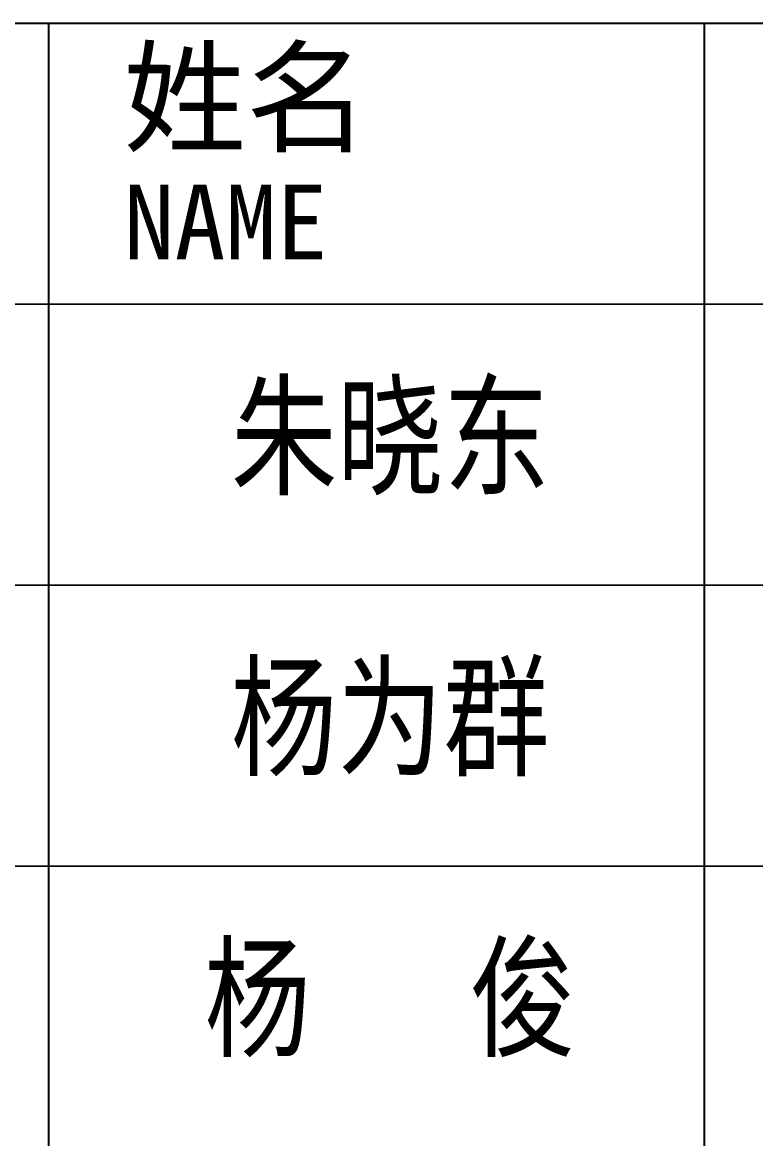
# Model space of a CAD drawing. Extents: x -26219 to 315419, y -160410 to -120810.
# Drawn here: x 34422 to 35401, y -148888 to -147398 of the extents above; entities that cross this region are included whole.
import ezdxf
from ezdxf.enums import TextEntityAlignment as Align
from ezdxf.xclip import XClip

# ---------------------------------------------------------------- set-up
doc = ezdxf.new("R2010")
doc.units = 0
doc.header["$LTSCALE"] = 1000
doc.header["$MEASUREMENT"] = 0
doc.header["$XCLIPFRAME"] = 0
doc.linetypes.add('104-14# 核心筒$2$DOTE', pattern=[2.42, 2, -0.2, 0.02, -0.2])
doc.layers.add('00-图签签名_10', color=10, linetype='Continuous')
doc.layers.add('104-14# 核心筒$2$A_AXIS-轴线', color=36, linetype='104-14# 核心筒$2$DOTE')
doc.styles.add('华文细黑', font='STXIHEI_0.TTF', dxfattribs={"width": 0.8, "height": 10})
doc.styles.add('图签信息$0$华文细黑', font='STXIHEI_0.TTF', dxfattribs={"height": 10})

# ---------------------------------------------------------------- blocks, each defined once
blk = doc.blocks.new('104-14# 核心筒')
at = {"layer": '104-14# 核心筒$2$A_AXIS-轴线'}
for p, q in [((-9370.1, 194900), (120259.9, 194900)), ((-9370.1, 105800), (120259.9, 105800))]:
    blk.add_line(p, q, dxfattribs=at)
blk = doc.blocks.new('图签信息')
at = {"const_width": 0.05}
for points in [[(-62.5, 103.262), (-2.5, 103.262), (-2.5, 163.262), (-62.5, 163.262), (-62.5, 103.262)], [(-37.5, 163.262), (-37.5, 103.262)], [(-20, 163.262), (-20, 103.262)], [(-62.5, 155.762), (-2.5, 155.762)], [(-62.5, 148.262), (-2.5, 148.262)], [(-62.5, 140.762), (-2.5, 140.762)]]:
    blk.add_lwpolyline(points, dxfattribs=at)
at = {"style": '图签信息$0$华文细黑'}
for s, height, p in [('姓名', 2.4, (-35.504, 162.474)), ('NAME', 2, (-35.5, 158.956))]:
    blk.add_text(s, height=height, dxfattribs=at).set_placement(p, align=Align.TOP_LEFT)
blk = doc.blocks.new('图签-A1')
at = {"color": 2}
blk.add_blockref('图签信息', (0, 0), dxfattribs=at)

msp = doc.modelspace()

# ---------------------------------------------------------------- block references
at = {"xscale": 50, "yscale": 50, "zscale": 50}
msp.add_blockref('图签-A1', (36332.1, -155562.5), dxfattribs=at)
ref = msp.add_blockref('104-14# 核心筒', (-14186.1, -342823.7))
XClip(ref).set_block_clipping_path([(106600, 188399.9997829867), (117200.2008833432, 201506.2882948874)])
ref = msp.add_blockref('104-14# 核心筒', (-27186.1, -253723.7))
XClip(ref).set_block_clipping_path([(106549.9999999962, 99299.9997836323), (117200.2008833428, 112250)])

# ---------------------------------------------------------------- texts
at = {"layer": '00-图签签名_10', "char_height": 130, "attachment_point": 5, "style": '华文细黑'}
for s, insert, width in [('朱晓东', (34912.9, -147957.4), 7373.555), ('杨为群', (34912.9, -148332.4), 1604.887), ('杨   俊', (34912.9, -148707.4), 6164.565)]:
    msp.add_mtext(s, dxfattribs=dict(at, insert=insert, width=width))

doc.saveas('drawing.dxf')
